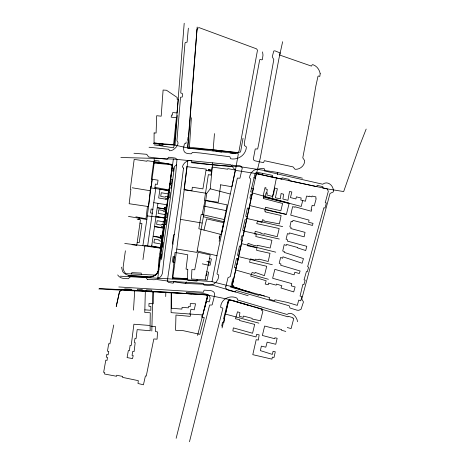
<?xml version="1.0" encoding="UTF-8"?>
<svg xmlns="http://www.w3.org/2000/svg" width="465" height="465" viewBox="0 0 465 465"><rect width="100%" height="100%" fill="white"/><g stroke="black" fill="none" stroke-linecap="round" stroke-linejoin="round"><path stroke-width="0.7" d="M146.434 290.997L146.44 289.91L151.77 290.166L151.776 291.34M99.365 288.474L171.201 292.444L171.108 312.654L202.775 314.95L207.349 295.769L206.82 294.769L98.836 288.951M124.736 243.468L142.889 245.706L146.859 219.527L154.165 163.07L154.194 158.385L120.853 157.495M142.29 290.747L142.296 289.608L137.547 289.23L137.477 290.456M153.369 291.439L153.264 303.779L148.992 303.482L148.922 306.307L150.875 306.429L150.863 310.271L144.847 309.847L145.347 290.927L121.946 289.579L119.528 291.625L116.244 306.435L119.528 291.625L121.97 289.526M187.726 278.89L187.709 280.261L197.003 281.093L197.038 279.535M191.516 293.932L186.372 293.589L186.395 292.351C193.696 293.741 201.775 291.974 208.721 294.996L209.994 297.309L210.041 298.606L209.209 301.89L206.402 301.215L202.711 315.096L202.258 314.985L201.734 317.043L204.257 317.601L199.88 334.335L183.071 330.638L175.561 330.295L175.962 315.055L190.226 316.369L190.691 314.195L189.894 314.055L190.981 309.231L194.219 309.835L195.573 303.79L190.284 303.599L190.249 306.609L188.482 306.528L188.342 307.842L182.077 307.388L181.896 309.097L171.353 308.26L171.666 292.595L145.347 290.927M151.817 331.034L152.822 291.357M165.714 296.554L165.831 292.235M172.811 277.75L172.794 278.192L187.122 279.163L187.133 278.704M144.847 309.847L144.737 312.451L150.265 312.776L150.079 325.488L133.897 324.221L131.211 345.449L130.101 345.332L129.398 350.72L128.34 350.569L127.085 357.591L132.537 358.579L133.211 355.568L132.066 355.353L132.74 351.406L134.106 351.557L135.187 342.647L134.339 342.426L134.995 338.375L136.094 338.537L137.175 329.627L150.195 330.755L150.073 326.041L155.595 326.657L155.455 331.533L157.559 331.94L157.077 339.171L153.816 338.962L146.26 376.063L145.411 375.912L143.435 384.793L137.977 383.486L138.32 380.661L122.539 377.371L122.702 376.435L116.703 375.249L116.57 376.284L104.567 374.017L104.741 372.57L103.637 372.378L105.782 360.166L107.095 360.358L107.444 357.358L106.276 357.137L106.584 354.592L108.054 354.859L108.781 351.401L107.473 351.197L108.694 343.699L109.903 343.873L113.756 325.012M124.696 289.678L124.73 288.887L131.31 289.201L131.258 290.055M131.705 273.99L131.769 272.659L141.238 273.094L141.284 274.315M134.728 290.3L133.502 310.126M159.309 143.551L159.228 144.999L162.977 145.336L163.064 143.888L154.014 143.022L154.037 143.406L159.292 143.883M120.301 276.193L191.969 280.099L212.011 281.668L217.469 253.105L235.424 170.359L238.347 153.752L189.354 148.318L191.388 117.767M277.39 174.73L277.547 172.434L239.655 166.65L209.488 164.616L191.214 162.686M186.198 141.947L185.837 143.673L184.675 143.656L184.332 144.156C182.669 151.154 183.547 153.828 191.156 153.81L192.545 152.375L199.991 152.95L229.908 156.752L230.617 158.768C238.202 160.268 246.072 154.851 246.386 146.899L244.323 145.446L244.625 141.407L259.691 59.782L260.365 59.381L261.749 59.875L262.405 59.607L262.981 55.039L262.556 51.894M189.354 148.318L175.049 145.103L177.246 115.483M197.172 27.034L187.575 148.114L214.069 149.963L237.15 152.764L240.574 151.962L243.032 138.239M213.08 150.962L214.464 133.606M216.225 150.183L216.12 151.433L221.636 152.049L221.741 150.794M188.36 28.162L187.087 42.187L185.442 42.478L185.012 43.03L180.804 92.047L180.804 93.047L182.094 93.36L182.588 94.139L182.286 97.005L180.53 97.249L176.933 140.796C180.827 143.941 173.329 151.538 169.411 150.747L168.836 149.271L149.05 147.242M187.883 160.512L176.781 249.031L196.939 252.396L203.391 216.707L206.745 193.353L210.232 188.813L212.662 162.831L173.352 159.077L154.194 158.385M225.845 286.556L225.699 288.108C227.618 291.27 232.302 290.567 235.267 292.014L236.022 290.491L289.189 305.784L290.015 308.022L297.048 310.19L298.826 310.283L301.024 309.324L303.453 301.942L301.768 299.036L330.016 193.463L333.341 191.906C334.184 186.198 327.906 180.153 322.71 184.227L264.463 170.963C266.579 166.267 258.505 169.481 256.465 169.341C252.454 170.074 250.001 173.881 249.478 177.694L250.722 179.118L250.612 180.693L244.491 211.709L230.32 276.599L228.03 277.605L225.821 286.626M184.204 23.25L175.148 137.041L173.73 147.806L154.124 144.865M147.411 279.343L152.764 279.686A8.143 7.533 16.6 0 0 157.449 278.901A10.503 9.719 16.6 0 0 161.436 275.658A16.013 14.816 16.6 0 0 162.564 272.612C165.959 234.68 174.34 197.247 176.956 159.28L175.212 158.054L168.638 157.211L167.284 159.315L148.678 157.031L146.725 154.299L133.966 153.258M208.285 170.765L208.425 169.411L210.215 169.649L210.075 171.004M154.304 161.826L154.461 160.349L159.088 160.96L158.92 162.57M230.378 151.747L230.245 152.991L235.499 153.706L235.65 152.334M261.423 309.126L261.295 310.213L262.324 310.434L262.847 311.283L260.47 320.774L252.071 318.978L252.158 318.356L243.497 316.06L243.259 317.316L239.341 316.351L239.94 312.683L237.516 311.783L235.505 318.798L239.713 319.693L239.562 320.507L254.681 324.401L252.571 333.26L233.343 327.883L232.86 330.941L256.017 336.933L256.651 334.335L259.133 334.876L258.389 340.066L256.198 339.677L252.791 354.673L271.932 359.125L272.345 357.12L274.019 357.475L275.28 351.784L273.065 351.308L272.385 354.406L260.4 350.622L261.365 346.129L265.817 347.175L267.137 342.164L275.762 344.274L277.152 338.258L274.92 337.793L274.734 338.712L262.37 335.48L264.643 326.035L276.652 329.121L276.745 328.371L281.674 329.563L281.505 330.278L285.766 331.406M152.218 179.252L151.328 186.482L150.677 186.384L148.475 206.565L129.154 203.728L130.909 189.389L130.281 189.296L134.182 159.379L146.928 161.245L146.998 160.669L153.729 161.657L151.317 179.106L158.03 180.182L157.449 184.384L155.403 184.059L154.845 188.081L155.81 188.232L147.655 245.764L160.82 248.043M147.457 206.477L145.998 218.742L135.896 216.835M157.728 278.366L173.352 159.077M142.953 259.604L144.946 245.322L147.655 245.764M165.052 214.557L165.802 209.285L157.217 207.843L155.961 216.388L164.569 217.835L165.052 214.557L158.17 213.4L158.705 209.779L163.262 210.546L163.169 211.174L165.406 211.959M172.381 262.167L173.149 256.541L174.468 256.75M172.678 278.948L176.781 249.031M151.276 246.322L160.768 247.967L169.981 183.512L171.533 183.762L172.137 179.409L170.533 179.147L172.213 167.406L172.021 165.964C167.54 161.372 159.286 164.569 153.717 161.733M125.393 250.792L123.219 266.462A8.754 8.097 16.6 0 0 123.713 270.392A10.288 9.521 16.6 0 0 125.829 273.647L155.374 275.1A4.022 3.72 16.6 0 0 157.06 273.49L158.083 271.008L158.949 259.563L160.634 248.014M166.429 204.676L166.022 207.495L164.668 207.268L164.447 208.779L157.257 207.57L157.943 203.426M151.677 246.026L153.09 236.389L161.93 237.871L161.413 241.381L158.931 240.574L159.036 239.917L154.467 239.126L153.909 242.759L160.989 243.986L160.466 247.549L151.334 245.962M161.309 227.554L161.465 226.467L163.511 226.81M160.175 237.574L160.036 238.528L161.791 238.824M164.325 209.035L164.18 210.011L165.656 210.261M165.773 199.189L165.906 198.264L167.621 198.549M162.913 224.397L162.866 224.734L161.268 224.467L161.181 225.072L156.635 224.31L157.164 220.701L163.982 221.84L164.529 218.108L155.99 216.673L154.572 226.42L163.355 227.897L163.843 224.554L162.913 224.397L163.32 221.729M167.906 196.631L167.487 199.479L158.664 197.997L159.96 189.162L168.836 190.743L168.69 191.749L168.33 191.685L167.906 196.631L165.348 196.509L165.249 197.166L160.721 196.404L161.256 192.754L168.324 193.94M161.494 259.511L169.882 201.572L174.427 166.511L176.636 164.819M138.913 219.503L139.238 217.463M219.166 241.306L220.311 234.069M266.73 193.01L267.299 189.476L265.817 189.116L265.968 187.767L265.015 187.581L263.335 195.178L264.079 195.387L263.289 198.479L282.592 203.472L280.86 210.773L265.532 207.28L264.759 211.273L265.469 211.284L265.341 211.935L281.104 215.51L279.419 223.874L263.917 221.003L264.074 220.282L262.481 219.672L261.9 222.375L257.418 221.201L256.75 223.613L279.192 228.53L277.221 236.697L264.469 233.57L264.265 234.226L260.911 233.453L261.022 232.872L255.239 231.355L254.651 234.023L256.32 234.261L255.773 236.522L271.926 240.289L270.159 248.025L257.343 245.305L257.331 246.037L253.483 245.258L248.048 243.335L247.601 245.787L256.907 247.822L256.61 250.321L270.008 253.309L268.218 261.487L259.034 259.133L258.86 259.72L255.442 259.191L254.785 260.069L250.373 258.924L249.589 262.248L266.73 266.276L264.393 275.669L255.105 272.362L254.93 273.35L252.123 272.478L250.716 276.076L266.189 280.784L265.184 284.039L268.276 284.743L268.474 283.086L276.158 285.144L276.46 284.074L281.848 285.743L280.982 288.009L293.729 291.904L295.106 286.946L291.241 285.865L291.753 283.604L272.63 278.262L274.862 269.369L294.107 274.832L294.845 272.246L299.286 273.554L300.099 270.99L280.657 265.219L281.005 264.01L279.186 263.324L280.639 257.424L282.662 258.249L282.97 256.814L302.111 263.254L303.471 258.598L284.156 252.373L284.487 251.635L282.72 251.048L284.185 244.607L286.277 245.462L286.487 244.433L297.71 247.514L297.6 247.892L305.708 250.536L306.79 246.311L287.3 241.073L287.475 239.684L286.085 239.219L287.446 233.593L289.061 234.133L289.445 232.924L304.139 236.825L305.034 232.349L290.823 228.559L291.067 227.368L289.869 226.775L291.119 221.328L292.578 221.758L292.967 220.375L312.497 225.438L313.003 223.345L308.65 222.293L309.033 220.114L290.724 215.144L292.601 206.658L294.862 207.21L294.973 206.791L311.341 211.244L311.736 209.535L311.108 209.372L312.154 205.321L314.224 205.838L316.217 198.607L315.764 198.427L315.944 196.875L312.125 196.056L311.916 196.881L309.126 196.108L309.056 196.486L306.545 196.079L305.453 201.24L300.814 200.02L301.163 198.014L296.362 196.846L295.92 198.933L290.445 197.579L291.851 191.981L289.532 191.487L287.934 200.339L282.894 199.037L283.627 194.219L281.098 193.516L280.273 198.811L275.356 197.794L277.373 188.691L274.606 188.046L273.536 194.707L273.042 194.533L272.693 196.538L266.904 194.986L267.27 193.08L266.009 192.958L265.143 196.997L301.221 206.443L302.698 200.52M226.089 210.599L227.1 204.85L205.019 200.479L202.147 214.586L201.171 214.522L198.828 228.751L221.241 234.517L226.089 210.599L204.048 206.14M208.169 265.12L210.209 254.925L198.148 252.286L194.713 269.799L191.882 269.607L191.51 279.006L205.048 279.947L208.169 265.12L202.287 263.853M272.287 198.456L276.419 177.903M237.092 264.387L238.516 257.505M158.251 277.285L157.751 279.674L185.547 283.458L210.558 284.539L248.147 295.723M251.641 188.087L254.948 173.968L255.895 172.724L257.924 172.416L272.484 175.369L272.054 176.921L281.796 179.182L282.034 177.81L289.172 179.368L288.899 180.6L316.839 186.668L317.066 185.343L322.925 186.686L322.791 187.936L327.238 188.877L328.313 191.318L325.221 202.734L326.349 203.025L325.012 208.07L323.896 207.733L307.615 266.741L308.597 267.131L307.307 271.74L306.423 271.548L304.046 279.854L305.174 280.192L303.837 284.783L302.825 284.47L300.059 296.06L301.913 296.542L300.768 300.838L298.733 300.111L297.304 305.383L287.376 302.419L274.885 299.756L274.606 300.791L269.096 299.21L269.729 297.635L259.29 294.566L259.017 295.432L239.678 289.643L239.87 288.753L231.977 286.626L242.282 240.149L240.922 239.841L241.852 235.767L243.207 236.04L253.413 188.511L251.641 188.087L250.652 191.795L252.6 192.301M234.116 287.219L232.471 284.865L256.401 173.602L274.902 177.851M203.966 230.163L206.693 218.899L223.717 222.671M212.662 162.831L230.739 164.726L235.424 170.359L256.488 173.625L260.208 158.35L278.861 58.979L282.639 41.711M189.476 441.75L222.869 308.498L222.601 308.004L221.137 307.65A0.692 0.639 16.6 0 1 220.666 306.906C221.049 299.082 229.96 294.688 236.784 298.042L237.342 298.774L237.4 299.902L286.975 314.45C291.695 310.748 297.135 317.101 297.536 321.739M223.706 318.333L228.065 301A1.314 1.215 16.6 0 1 228.664 300.256A2.354 2.174 16.6 0 1 229.983 299.995L287.957 316.828L288.114 316.276L292.927 317.665L292.787 318.205L293.758 318.461L291.107 328.563L287.277 327.54M222.072 327.924L228.588 301.122L229.571 300.477L231.797 300.338L248.519 305.296M176.142 438.309L209.599 305.057L211.447 304.994A0.68 0.628 16.6 0 0 212.249 304.54L214.377 296.031A5.574 5.156 16.6 0 0 214.423 293.13A3.621 3.348 16.6 0 0 212.476 291.177A5.069 4.691 16.6 0 0 210.343 290.613L204.588 290.148A0.75 0.692 16.6 0 0 203.873 290.77L203.438 292.258L118.802 286.957M197.573 335.451L202.775 314.95M206.402 301.215L207.349 297.565A2.494 2.308 16.6 0 0 206.972 295.728A2.302 2.127 16.6 0 0 205.402 294.897L171.201 292.444M204.141 310.056L207.425 297.495L207.349 295.769L206.902 294.938L201.717 294.502M262.632 173.265L262.318 174.468L256.337 173.439L255.227 178.298L253.844 177.665M366.164 129.067L359.881 145.092L343.676 191.568L327.662 188.964L256.488 173.625M185.547 283.458L186.407 281.889M232.058 300.326L229.571 300.477L228.356 301.25L225.537 314.096L258.866 323.146M153.398 143.644L175.049 145.103M186.372 293.589L171.666 292.595M206.902 294.938L228.983 299.437L262.4 309.126M154.165 163.07L172.41 164.796M168.063 197.358L169.62 197.532L170.039 192.545L168.749 192.394M188.511 137.431L187.988 137.373L187.784 140.273L188.255 140.331M172.155 167.842L173.77 168.028L173.509 171.062L171.719 170.853M147.207 215.917L165.435 218.015M188.279 134.42L188.773 134.484M208.396 169.719L210.186 169.952M208.361 170.021L210.151 170.254M142.889 245.706L161.547 248.304M174.828 257.418L173.951 257.296L173.3 262.574L174.177 262.696M150.863 187.901L168.975 190.528M206.164 170.434L210.93 171.149M154.177 161.64L172.346 164.5L158.315 271.037C157.251 274.838 153.264 277.291 149.405 277.047L128.119 275.803M169.83 184.617L171.608 184.896L171.184 188.087L169.388 187.802M206.745 193.353L184.117 189.708M208.378 262.853L209.5 263.027L209.663 261.842L206.896 261.365M153.81 202.67L167.034 204.792M132.176 187.784L150.416 190.76M152.956 209.314L151.137 209.018L150.468 212.9L152.404 213.214M137.216 219.224L140.459 219.759L136.762 245.433L132.048 244.654M139.971 223.136L141.947 223.462L139.215 242.637L137.216 242.306M160.012 253.838L161.547 254.093L161.018 258.052L159.21 257.755M165.836 212.615L167.487 212.894L166.766 217.847L165.121 217.568M164.848 219.439L166.453 219.707L165.743 224.7L164.128 224.432M128.45 216.428L146.859 219.527M161.582 242.096L163.064 242.346L162.366 247.287L160.902 247.043M180.734 219.399L202.008 223.031M219.213 236.714L219.875 236.825M219.027 237.877L219.689 237.993M208.25 264.928L210.081 265.253L211.412 258.97L209.517 258.563M154.932 187.389L169.103 189.982M205.117 279.808L207.099 280.226L208.686 272.188L206.815 271.769M249.13 208.419L247.38 208.041L245.712 216.277L247.357 216.632M223.456 223.921L222.596 228.036M222.357 229.169L221.607 232.75M230.169 193.975L210.232 188.813M265.067 209.674L286.382 214.452L289.091 203.525L263.632 197.143M202.147 214.586L224.397 219.585M244.038 231.111L279.291 239.033M240.934 246.38L239.481 246.055L237.505 255.366L238.929 255.686M246.758 218.457L282.662 226.606M252.053 194.818L250.681 194.504L249.914 198.038L251.292 198.357M277.547 172.434L302.43 178.182M236.272 267.968L234.441 267.549L236.482 258.476L238.231 258.889M206.268 273.78L206.977 273.949L206.663 275.379L205.983 275.222M223.584 318.851L224.659 319.1L223.892 322.507L222.52 322.216L221.741 326.087L222.02 326.192M246.63 220.026L245.026 219.649L242.643 230.233L244.346 230.634M238.539 256.61L272.351 264.736M249.531 205.501L285.992 214.324M197.096 250.908L217.045 255.75M203.391 216.707L224.101 221.811M241.347 243.584L275.745 252.164M212.011 281.668L234.569 287.3L251.158 292.549M233.744 279.035L232.884 278.808L230.756 287.201L239.702 289.526M264.422 296.007L234.552 287.823L232.471 284.865M252.251 192.917L289.027 203.1M235.662 270.008L268.41 279.291M147.556 279.616L145.551 277.047L130.775 276.431L128.212 278.744L123.952 278.43A7.382 6.83 16.6 0 1 117.686 274.943M172.974 244.212L172.422 242.893L173.596 235.098A0.651 0.599 16.6 0 1 174.375 234.604M121.522 267.172L122.504 271.159A5.69 5.26 16.6 0 0 124.149 273.188C128.026 276.681 133.658 275.158 138.355 275.919L148.998 276.983A10.782 9.974 16.6 0 0 158.879 269.305M154.107 132.955L154.049 143.04L173.567 144.708L176.427 117.697L171.167 117.168L171.492 115.018L172.422 115.122L172.684 112.577L177.031 112.931L178.322 99.208L177.124 99.196L177.165 97.464L166.511 90.257L163.099 90.036L161.192 116.192L156.682 115.715L156.106 133.013L154.107 132.955M183.512 168.138L179.717 198.113L167.441 280.151A2.552 2.36 16.6 0 0 168.754 282.47L172.811 283.133A0.715 0.663 16.6 0 0 173.573 282.563L173.573 281.761L173.986 281.528L203.298 283.418L203.722 284.411A0.634 0.587 16.6 0 0 204.304 285.068L208.983 285.481A11.404 10.55 16.6 0 0 213.731 284.127L216.196 281.999L218.12 278.907L218.765 275.03L217.231 274.141L217.021 273.565L229.14 215.586L237.353 178.089L239.957 178.217L242.253 168.115C241.486 163.785 234.761 166.633 232.07 164.953L231.553 166.208L230.774 166.604L217.818 165.296L191.935 162.25L191.493 160.367C187.488 159.733 183.274 162.965 182.396 166.842L183.512 168.138M187.761 269.328L187.511 278.738L172.329 277.727L175.043 252.431L187.773 254.791L186.041 269.078L187.761 269.328M320.199 73.708L319.786 76.434L318.525 75.998L317.979 76.318L315.787 86.385L311.201 113.408L302.791 157.856L304.68 160.646C304.837 165.65 299.89 169.644 295.089 169.312L293.049 166.894L264.364 160.681L263.638 162.547L263.08 162.57L254.919 160.809L254.047 160.431L253.32 158.978L255.239 148.94L257.674 148.992L258.784 143.639L273.809 59.567L272.275 56.771L273.751 51.051L274.838 50.807L280.104 52.929L279.703 55.056L311.451 66.106L312.23 64.798L312.91 64.664C316.886 66.018 319.519 69.651 320.199 73.708M196.98 29.923L187.906 147.045L237.516 152.537L238.679 151.892L239.097 150.753L257.5 50.162L256.511 48.837L199.148 27.65L197.608 28.138L196.98 29.923M186.913 166.639L184.088 189.598L191.894 190.772L192.341 187.244L202.903 188.883L206.204 169.109L186.913 166.639M220.66 184.82L218.341 202.292L204.437 200.229L208.343 174.642L211.005 175.096L212.121 167.098L227.804 169.219L227.804 168.615L235.302 170.033L231.89 186.732L220.66 184.82M160.524 235.772L160.297 237.307L153.136 236.104L154.531 226.693L163.325 228.17L161.89 235.999L160.524 235.772M164.895 207.564L164.709 208.826L165.802 209.006L165.988 207.745L164.895 207.564M160.751 236.063L160.565 237.348L161.663 237.534L161.855 236.249L160.751 236.063"/></g></svg>
